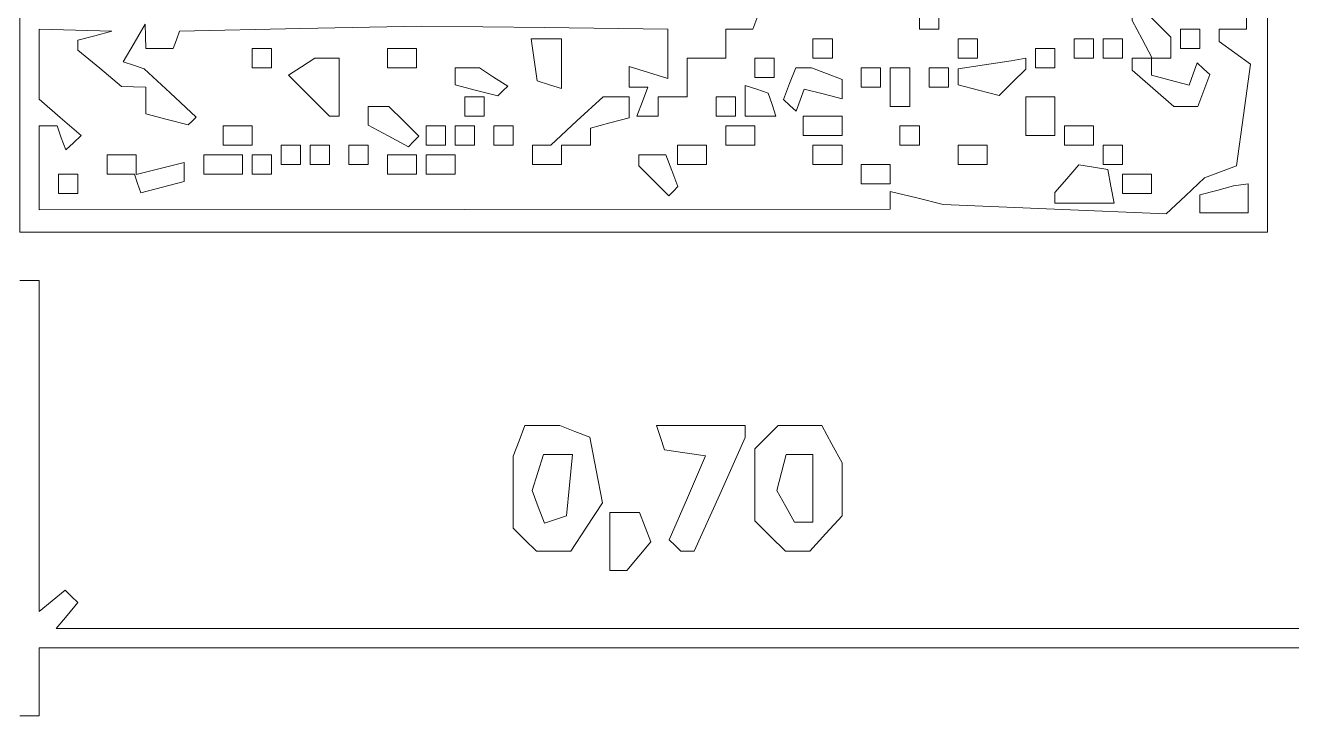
# Paper-space layout 'AN-19-DGE-074' of a CAD drawing. Header units: metres, sheet in millimetres. Extents: x 12 to 193, y 4 to 291.
# Drawn here: x 159.46 to 175.95, y 169.38 to 178.37 of the extents above; entities that cross this region are included whole.
import ezdxf

# ---------------------------------------------------------------- set-up
doc = ezdxf.new("R2010")
doc.units = ezdxf.units.M
doc.layers.add('DGE_CONTORNOS', color=7, linetype='Continuous', lineweight=0)
doc.layers.add('DGE_DATOS', color=7, linetype='Continuous', lineweight=0)

# ---------------------------------------------------------------- blocks, each defined once
blk = doc.blocks.new('LP_REF_DGE_MT_074')
at = {"layer": 'DGE_CONTORNOS'}
for points in [[(159.393, 188.71), (159.393, 186.507), (151.931, 186.474), (144.469, 186.442), (144.434, 184.962), (144.398, 183.482), (143.843, 183.482), (143.288, 183.482), (143.21, 183.356), (143.132, 183.23), (143.769, 183.23), (144.406, 183.23), (144.406, 181.656), (144.406, 180.081), (151.9, 180.081), (159.393, 180.081), (159.393, 177.877), (159.393, 175.673), (167.517, 175.673), (175.64, 175.673), (175.64, 183.293), (175.64, 190.913), (167.517, 190.913), (159.393, 190.913)], [(171.106, 178.444), (171.106, 178.318), (171.232, 178.318), (171.358, 178.318), (171.358, 178.444), (171.358, 178.57), (171.232, 178.57), (171.106, 178.57)], [(173.877, 178.499), (173.877, 178.428), (174.007, 178.184), (174.138, 177.94), (174.259, 177.94), (174.381, 177.94), (174.381, 178.075), (174.381, 178.21), (174.201, 178.39), (174.021, 178.57), (173.949, 178.57), (173.877, 178.57)], [(174.506, 178.192), (174.506, 178.066), (174.632, 178.066), (174.758, 178.066), (174.758, 178.192), (174.758, 178.318), (174.632, 178.318), (174.506, 178.318)], [(166.091, 177.919), (166.131, 177.645), (166.289, 177.593), (166.446, 177.542), (166.446, 177.867), (166.446, 178.192), (166.249, 178.192), (166.051, 178.192)], [(169.721, 178.066), (169.721, 177.94), (169.847, 177.94), (169.973, 177.94), (169.973, 178.066), (169.973, 178.192), (169.847, 178.192), (169.721, 178.192)], [(171.61, 178.066), (171.61, 177.94), (171.736, 177.94), (171.862, 177.94), (171.862, 178.066), (171.862, 178.192), (171.736, 178.192), (171.61, 178.192)], [(173.121, 178.066), (173.121, 177.94), (173.247, 177.94), (173.373, 177.94), (173.373, 178.066), (173.373, 178.192), (173.247, 178.192), (173.121, 178.192)], [(173.499, 178.066), (173.499, 177.94), (173.625, 177.94), (173.751, 177.94), (173.751, 178.066), (173.751, 178.192), (173.625, 178.192), (173.499, 178.192)], [(162.416, 177.94), (162.416, 177.814), (162.542, 177.814), (162.668, 177.814), (162.668, 177.94), (162.668, 178.066), (162.542, 178.066), (162.416, 178.066)], [(164.179, 177.94), (164.179, 177.814), (164.368, 177.814), (164.557, 177.814), (164.557, 177.94), (164.557, 178.066), (164.368, 178.066), (164.179, 178.066)], [(172.617, 177.94), (172.617, 177.814), (172.743, 177.814), (172.869, 177.814), (172.869, 177.94), (172.869, 178.066), (172.743, 178.066), (172.617, 178.066)], [(163.062, 177.827), (162.89, 177.718), (163.157, 177.451), (163.424, 177.185), (163.487, 177.185), (163.55, 177.185), (163.55, 177.563), (163.55, 177.94), (163.392, 177.938), (163.235, 177.937)], [(165.061, 177.703), (165.061, 177.592), (165.339, 177.519), (165.617, 177.447), (165.681, 177.511), (165.746, 177.576), (165.561, 177.693), (165.376, 177.811), (165.218, 177.813), (165.061, 177.814)], [(168.965, 177.814), (168.965, 177.688), (169.091, 177.688), (169.217, 177.688), (169.217, 177.814), (169.217, 177.94), (169.091, 177.94), (168.965, 177.94)], [(169.416, 177.607), (169.337, 177.401), (169.42, 177.324), (169.503, 177.248), (169.555, 177.392), (169.607, 177.536), (169.853, 177.472), (170.099, 177.407), (170.099, 177.534), (170.099, 177.662), (169.899, 177.738), (169.7, 177.814), (169.598, 177.814), (169.496, 177.814)], [(170.35, 177.688), (170.35, 177.563), (170.476, 177.563), (170.602, 177.563), (170.602, 177.688), (170.602, 177.814), (170.476, 177.814), (170.35, 177.814)], [(170.728, 177.563), (170.728, 177.311), (170.854, 177.311), (170.98, 177.311), (170.98, 177.563), (170.98, 177.814), (170.854, 177.814), (170.728, 177.814)], [(171.232, 177.688), (171.232, 177.563), (171.358, 177.563), (171.484, 177.563), (171.484, 177.688), (171.484, 177.814), (171.358, 177.814), (171.232, 177.814)], [(171.956, 177.85), (171.61, 177.798), (171.61, 177.695), (171.61, 177.592), (171.878, 177.522), (172.147, 177.452), (172.319, 177.624), (172.491, 177.796), (172.491, 177.868), (172.491, 177.94), (172.397, 177.922), (172.302, 177.903)], [(173.877, 177.861), (173.877, 177.781), (174.148, 177.546), (174.419, 177.311), (174.575, 177.311), (174.731, 177.311), (174.811, 177.518), (174.89, 177.725), (174.807, 177.801), (174.724, 177.877), (174.672, 177.733), (174.62, 177.589), (174.374, 177.654), (174.129, 177.718), (174.129, 177.829), (174.129, 177.94), (174.003, 177.94), (173.877, 177.94)], [(168.839, 177.384), (168.839, 177.185), (169.039, 177.185), (169.238, 177.185), (169.188, 177.334), (169.138, 177.484), (168.989, 177.534), (168.839, 177.584)], [(163.927, 177.189), (163.927, 177.068), (164.19, 176.927), (164.453, 176.786), (164.52, 176.854), (164.587, 176.921), (164.392, 177.116), (164.197, 177.311), (164.062, 177.311), (163.927, 177.311)], [(165.187, 177.311), (165.187, 177.185), (165.313, 177.185), (165.439, 177.185), (165.439, 177.311), (165.439, 177.437), (165.313, 177.437), (165.187, 177.437)], [(166.647, 177.122), (166.307, 176.807), (166.188, 176.807), (166.068, 176.807), (166.068, 176.681), (166.068, 176.555), (166.257, 176.555), (166.446, 176.555), (166.446, 176.681), (166.446, 176.807), (166.635, 176.807), (166.824, 176.807), (166.824, 176.918), (166.824, 177.029), (167.076, 177.095), (167.328, 177.161), (167.328, 177.299), (167.328, 177.437), (167.157, 177.437), (166.987, 177.437)], [(168.461, 177.311), (168.461, 177.185), (168.587, 177.185), (168.713, 177.185), (168.713, 177.311), (168.713, 177.437), (168.587, 177.437), (168.461, 177.437)], [(172.491, 177.185), (172.491, 176.933), (172.68, 176.933), (172.869, 176.933), (172.869, 177.185), (172.869, 177.437), (172.68, 177.437), (172.491, 177.437)], [(169.595, 177.059), (169.595, 176.933), (169.847, 176.933), (170.099, 176.933), (170.099, 177.059), (170.099, 177.185), (169.847, 177.185), (169.595, 177.185)], [(162.038, 176.933), (162.038, 176.807), (162.227, 176.807), (162.416, 176.807), (162.416, 176.933), (162.416, 177.059), (162.227, 177.059), (162.038, 177.059)], [(164.683, 176.933), (164.683, 176.807), (164.809, 176.807), (164.935, 176.807), (164.935, 176.933), (164.935, 177.059), (164.809, 177.059), (164.683, 177.059)], [(165.061, 176.933), (165.061, 176.807), (165.187, 176.807), (165.313, 176.807), (165.313, 176.933), (165.313, 177.059), (165.187, 177.059), (165.061, 177.059)], [(165.565, 176.933), (165.565, 176.807), (165.691, 176.807), (165.816, 176.807), (165.816, 176.933), (165.816, 177.059), (165.691, 177.059), (165.565, 177.059)], [(168.587, 176.933), (168.587, 176.807), (168.776, 176.807), (168.965, 176.807), (168.965, 176.933), (168.965, 177.059), (168.776, 177.059), (168.587, 177.059)], [(170.854, 176.933), (170.854, 176.807), (170.98, 176.807), (171.106, 176.807), (171.106, 176.933), (171.106, 177.059), (170.98, 177.059), (170.854, 177.059)], [(172.995, 176.933), (172.995, 176.807), (173.184, 176.807), (173.373, 176.807), (173.373, 176.933), (173.373, 177.059), (173.184, 177.059), (172.995, 177.059)], [(162.794, 176.681), (162.794, 176.555), (162.92, 176.555), (163.046, 176.555), (163.046, 176.681), (163.046, 176.807), (162.92, 176.807), (162.794, 176.807)], [(163.172, 176.681), (163.172, 176.555), (163.298, 176.555), (163.424, 176.555), (163.424, 176.681), (163.424, 176.807), (163.298, 176.807), (163.172, 176.807)], [(163.675, 176.681), (163.675, 176.555), (163.801, 176.555), (163.927, 176.555), (163.927, 176.681), (163.927, 176.807), (163.801, 176.807), (163.675, 176.807)], [(167.958, 176.681), (167.958, 176.555), (168.146, 176.555), (168.335, 176.555), (168.335, 176.681), (168.335, 176.807), (168.146, 176.807), (167.958, 176.807)], [(169.721, 176.681), (169.721, 176.555), (169.91, 176.555), (170.099, 176.555), (170.099, 176.681), (170.099, 176.807), (169.91, 176.807), (169.721, 176.807)], [(171.61, 176.681), (171.61, 176.555), (171.799, 176.555), (171.988, 176.555), (171.988, 176.681), (171.988, 176.807), (171.799, 176.807), (171.61, 176.807)], [(173.499, 176.681), (173.499, 176.555), (173.625, 176.555), (173.751, 176.555), (173.751, 176.681), (173.751, 176.807), (173.625, 176.807), (173.499, 176.807)], [(160.527, 176.555), (160.527, 176.429), (160.705, 176.429), (160.884, 176.429), (160.926, 176.306), (160.968, 176.184), (161.251, 176.258), (161.534, 176.332), (161.534, 176.457), (161.534, 176.582), (161.22, 176.503), (160.905, 176.424), (160.905, 176.553), (160.905, 176.681), (160.716, 176.681), (160.527, 176.681)], [(161.786, 176.555), (161.786, 176.429), (162.038, 176.429), (162.29, 176.429), (162.29, 176.555), (162.29, 176.681), (162.038, 176.681), (161.786, 176.681)], [(162.416, 176.555), (162.416, 176.429), (162.542, 176.429), (162.668, 176.429), (162.668, 176.555), (162.668, 176.681), (162.542, 176.681), (162.416, 176.681)], [(164.179, 176.555), (164.179, 176.429), (164.368, 176.429), (164.557, 176.429), (164.557, 176.555), (164.557, 176.681), (164.368, 176.681), (164.179, 176.681)], [(164.683, 176.555), (164.683, 176.429), (164.872, 176.429), (165.061, 176.429), (165.061, 176.555), (165.061, 176.681), (164.872, 176.681), (164.683, 176.681)], [(167.454, 176.609), (167.454, 176.537), (167.649, 176.342), (167.844, 176.147), (167.903, 176.207), (167.963, 176.267), (167.884, 176.474), (167.805, 176.681), (167.629, 176.681), (167.454, 176.681)], [(170.35, 176.429), (170.35, 176.303), (170.539, 176.303), (170.728, 176.303), (170.728, 176.429), (170.728, 176.555), (170.539, 176.555), (170.35, 176.555)], [(173.027, 176.369), (172.869, 176.188), (172.869, 176.12), (172.869, 176.051), (173.256, 176.051), (173.643, 176.051), (173.601, 176.27), (173.559, 176.489), (173.372, 176.519), (173.184, 176.549)], [(159.897, 176.303), (159.897, 176.177), (160.023, 176.177), (160.149, 176.177), (160.149, 176.303), (160.149, 176.429), (160.023, 176.429), (159.897, 176.429)], [(173.751, 176.303), (173.751, 176.177), (173.94, 176.177), (174.129, 176.177), (174.129, 176.303), (174.129, 176.429), (173.94, 176.429), (173.751, 176.429)], [(175.388, 176.114), (175.388, 175.925), (175.073, 175.925), (174.758, 175.925), (174.758, 176.042), (174.758, 176.159), (174.979, 176.216), (175.199, 176.274), (175.294, 176.289), (175.388, 176.303)], [(165.893, 172.955), (165.816, 172.756), (165.816, 172.288), (165.816, 171.82), (165.968, 171.668), (166.119, 171.517), (166.343, 171.517), (166.566, 171.517), (166.772, 171.832), (166.978, 172.146), (166.898, 172.575), (166.817, 173.004), (166.621, 173.079), (166.426, 173.155), (166.197, 173.155), (165.969, 173.155)], [(167.736, 172.997), (167.788, 172.84), (168.054, 172.8), (168.32, 172.761), (168.085, 172.214), (167.85, 171.666), (167.925, 171.592), (167.999, 171.517), (168.087, 171.517), (168.175, 171.517), (168.507, 172.257), (168.839, 172.997), (168.839, 173.076), (168.839, 173.155), (168.262, 173.155), (167.685, 173.155)], [(169.116, 173.003), (168.965, 172.852), (168.965, 172.383), (168.965, 171.913), (169.163, 171.715), (169.361, 171.517), (169.521, 171.517), (169.682, 171.517), (169.89, 171.748), (170.099, 171.978), (170.099, 172.323), (170.099, 172.667), (169.968, 172.911), (169.838, 173.155), (169.553, 173.155), (169.267, 173.155)], [(166.549, 172.377), (166.509, 171.977), (166.367, 171.931), (166.225, 171.884), (166.144, 172.096), (166.063, 172.308), (166.137, 172.543), (166.211, 172.777), (166.4, 172.777), (166.588, 172.777)], [(169.721, 172.336), (169.721, 171.895), (169.601, 171.895), (169.481, 171.895), (169.366, 172.102), (169.25, 172.309), (169.311, 172.543), (169.372, 172.777), (169.546, 172.777), (169.721, 172.777)], [(167.076, 171.643), (167.076, 171.265), (167.186, 171.265), (167.297, 171.265), (167.452, 171.453), (167.608, 171.64), (167.535, 171.831), (167.462, 172.021), (167.269, 172.021), (167.076, 172.021)]]:
    blk.add_lwpolyline(points, close=True, dxfattribs=at)
for points in [[(175.365, 179.515), (175.365, 178.318), (175.188, 178.318), (175.01, 178.318), (175.01, 178.238), (175.01, 178.157), (175.214, 178.008), (175.418, 177.859), (175.327, 177.198), (175.236, 176.537), (175.029, 176.458), (174.821, 176.379), (174.57, 176.145), (174.319, 175.912), (172.868, 175.972), (171.418, 176.031), (171.073, 176.118), (170.728, 176.204), (170.728, 176.089), (170.728, 175.974), (165.187, 175.969), (159.645, 175.964), (159.645, 176.511), (159.645, 177.059), (159.761, 177.059), (159.876, 177.059), (159.932, 176.901), (159.989, 176.744), (160.089, 176.838), (160.19, 176.931), (159.917, 177.167), (159.645, 177.403), (159.645, 177.861), (159.645, 178.318), (160.118, 178.304), (160.59, 178.289), (160.37, 178.231), (160.149, 178.174), (160.149, 178.109), (160.149, 178.044), (160.432, 177.807), (160.716, 177.571), (160.873, 177.567), (161.031, 177.563), (161.031, 177.388), (161.031, 177.214), (161.309, 177.141), (161.586, 177.069), (161.637, 177.12), (161.688, 177.171), (161.349, 177.486), (161.009, 177.801), (160.874, 177.846), (160.739, 177.891), (160.881, 178.136), (161.023, 178.381), (161.027, 178.224), (161.031, 178.066), (161.209, 178.066), (161.388, 178.066), (161.43, 178.178), (161.472, 178.29), (163.046, 178.323), (164.62, 178.356), (166.226, 178.337), (167.832, 178.318), (167.832, 177.995), (167.832, 177.672), (167.58, 177.751), (167.328, 177.831), (167.328, 177.697), (167.328, 177.563), (167.45, 177.563), (167.572, 177.563), (167.499, 177.374), (167.427, 177.185), (167.566, 177.185), (167.706, 177.185), (167.706, 177.311), (167.706, 177.437), (167.895, 177.437), (168.083, 177.437), (168.083, 177.688), (168.083, 177.94), (168.335, 177.94), (168.587, 177.94), (168.587, 178.129), (168.587, 178.318), (168.763, 178.318), (168.938, 178.318), (169.017, 178.525)], [(159.393, 169.376), (159.519, 169.376), (159.645, 169.376), (159.645, 169.817), (159.645, 170.258), (168.225, 170.258), (176.804, 170.258)], [(177.025, 170.51), (168.446, 170.51), (159.866, 170.51), (160.007, 170.679), (160.147, 170.848), (160.065, 170.93), (159.983, 171.011), (159.814, 170.871), (159.645, 170.731), (159.645, 172.887), (159.645, 175.044), (159.519, 175.044), (159.393, 175.044)]]:
    blk.add_lwpolyline(points, dxfattribs=at)

psp = doc.layouts.new('AN-19-DGE-074')

# ---------------------------------------------------------------- block references
at = {"layer": 'DGE_DATOS'}
psp.add_blockref('LP_REF_DGE_MT_074', (0, 0), dxfattribs=at)

doc.saveas('drawing.dxf')
